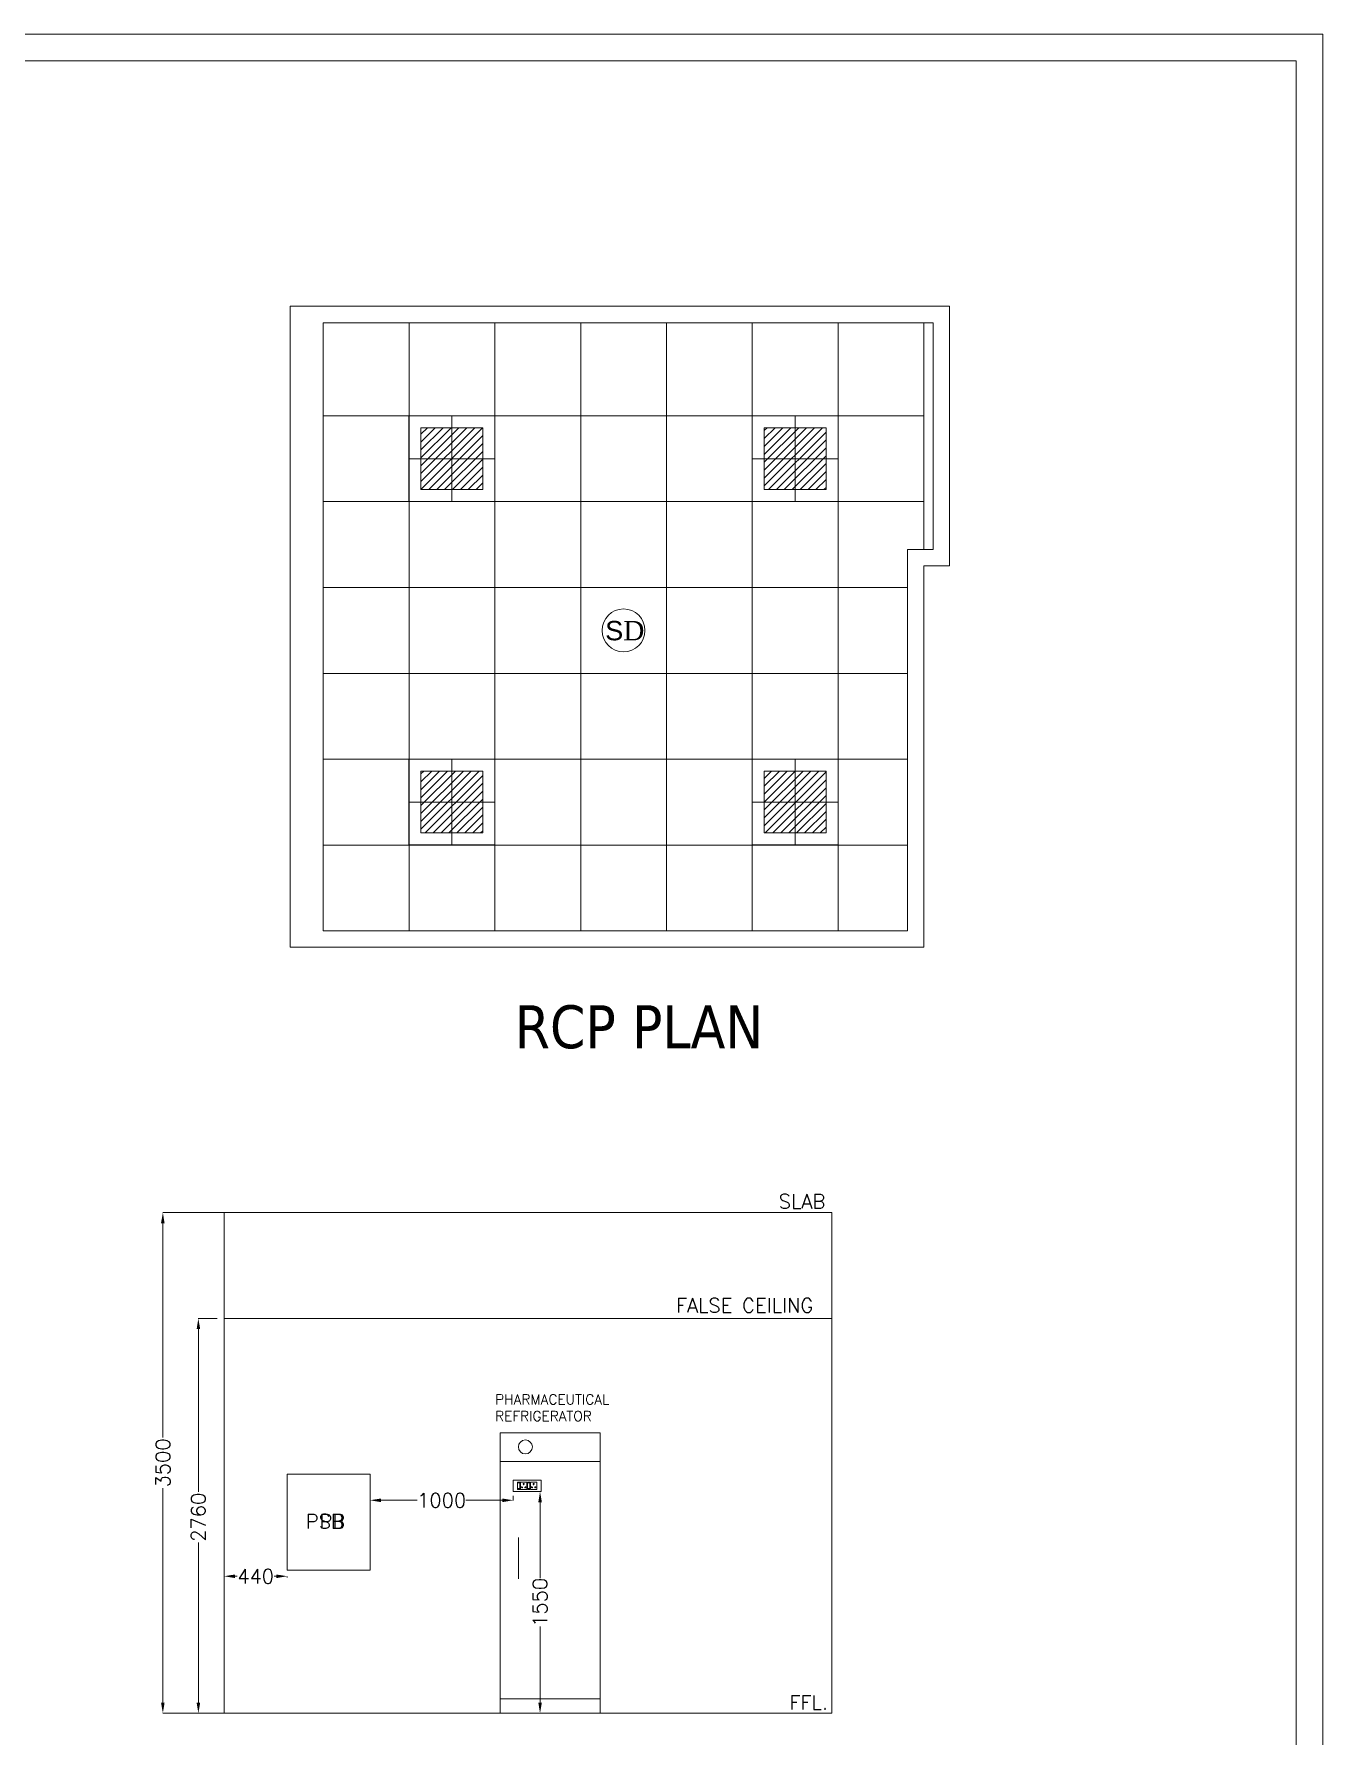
# Model space of a CAD drawing. Extents: x 3552052 to 4102982, y -707811 to -630695.
# Drawn here: x 3993269 to 4002281, y -693012 to -681115 of the extents above; entities that cross this region are included whole.
import ezdxf

# ---------------------------------------------------------------- set-up
doc = ezdxf.new("R2010")
doc.units = 0
doc.header["$LTSCALE"] = 6
doc.header["$MEASUREMENT"] = 0
doc.layers.get('0').update_dxf_attribs({"linetype": 'CONTINUOUS', "lineweight": 0})
doc.layers.get('Defpoints').update_dxf_attribs({"linetype": 'CONTINUOUS', "lineweight": 0})
for name, color, linetype, lineweight in [('ELE-2NOS OF 6-16 RAW POWER SOCKET', 1, 'CONTINUOUS', 0), ('ELE-4M UPS P.SB', 3, 'CONTINUOUS', 0), ('ELE-SOCKET NMBERING', 7, 'CONTINUOUS', 9), ('EQP', 6, 'CONTINUOUS', 0), ('FA-BELOW SMOKE DERECTOR', 1, 'CONTINUOUS', 0), ('MEP_HVAC_RA_DUCT', 1, 'CONTINUOUS', 0), ('MEP_HVAC_TEXT', 7, 'CONTINUOUS', 0), ('WALL', 8, 'CONTINUOUS', 0)]:
    doc.layers.add(name, color=color, linetype=linetype, lineweight=lineweight)
doc.layers.add('ELE-42W EMERGENCY DOWN LIGHT', color=7, linetype='CONTINUOUS', lineweight=0, true_color=0x608ec6)
doc.styles.add('Annotation', font='tahoma.ttf')
doc.styles.add('PDF Times New Roman', font='times.ttf')
doc.styles.add('ROMANS', font='romans.shx')
doc.styles.get("Standard").update_dxf_attribs({"font": 'SIMPLEX'})
doc.dimstyles.new('AEPL1', dxfattribs={"dimtxt": 100, "dimasz": 75, "dimexe": 1.25, "dimexo": 50, "dimtad": 0, "dimdec": 0, "dimtxsty": 'ROMANS', "dimcen": 2.5, "dimclrd": 7, "dimclre": 7, "dimadec": 0, "dimazin": 0, "dimtfac": 1, "dimtdec": 0, "dimtmove": 0, "dimatfit": 3, "dimfxl": 1, "dimlwd": 0, "dimlwe": 0, "dimarcsym": 0})

# ---------------------------------------------------------------- blocks, each defined once
blk = doc.blocks.new('GGG')
at = {"layer": 'ELE-4M UPS P.SB', "color": 8, "linetype": 'ByBlock'}
for p, q in [((3563286, -677232), (3563286, -672983)), ((3563886, -677232), (3563886, -672983)), ((3564486, -677232), (3564486, -672983)), ((3565086, -677232), (3565086, -672983)), ((3565686, -677232), (3565686, -672983)), ((3566286, -677232), (3566286, -672983)), ((3566886, -674567), (3566886, -672983)), ((3562686, -673632), (3566886, -673632)), ((3562686, -674232), (3566886, -674232)), ((3562686, -674832), (3566771, -674832)), ((3562686, -675432), (3566771, -675432)), ((3562686, -676032), (3566771, -676032)), ((3562686, -676632), (3566771, -676632))]:
    blk.add_line(p, q, dxfattribs=at)
for points in [[(3562686, -672983), (3562686, -677232), (3566771, -677232), (3566771, -674567), (3566886, -674567)], [(3566886, -672983), (3562686, -672983)]]:
    blk.add_lwpolyline(points, dxfattribs=at)
blk = doc.blocks.new('54W EME')
at = {"layer": 'ELE-42W EMERGENCY DOWN LIGHT'}
h = blk.add_hatch(dxfattribs=at)
h.set_pattern_fill('ANSI31', color=8, scale=312.5, style=0)
h.paths.add_polyline_path([(-216, -216), (-216, 216), (216, 216), (216, -216)])
for p, q in [((0, 300), (0, -300)), ((-300, 0), (300, 0))]:
    blk.add_line(p, q, dxfattribs=at)
for points in [[(-300, -300), (-300, 300), (300, 300), (300, -300)], [(-216, -216), (-216, 216), (216, 216), (216, -216)]]:
    blk.add_lwpolyline(points, close=True, dxfattribs=at)
blk = doc.blocks.new('SMOKE DETECTOR')
at = {"layer": 'FA-BELOW SMOKE DERECTOR', "color": 7}
blk.add_circle((931029, -118294), 166, dxfattribs=at)
at = {"layer": 'FA-BELOW SMOKE DERECTOR', "insert": (930887, -118373), "char_height": 150, "attachment_point": 7, "style": 'PDF Times New Roman'}
blk.add_mtext('{\\fArial|b0|i0|c0|p34;S}D', dxfattribs=at)
blk = doc.blocks.new('*D543')
at = {"layer": 'Defpoints', "color": 0, "linetype": 'ByBlock', "transparency": 16777216}
for p in [(3994418, -690093), (3994599, -690093), (3994798, -692853)]:
    blk.add_point(p, dxfattribs=at)
at = {"layer": 'ELE-4M UPS P.SB', "color": 7, "linetype": 'ByBlock', "lineweight": 0, "transparency": 16777216}
for p, q in [((3994549, -690093), (3994417, -690093)), ((3994418, -690168), (3994418, -691306)), ((3994418, -692778), (3994418, -691659)), ((3994748, -692853), (3994417, -692853))]:
    blk.add_line(p, q, dxfattribs=at)
at = {"layer": 'ELE-4M UPS P.SB', "color": 7, "linetype": 'ByBlock', "transparency": 16777216}
for points in [[(3994406, -690168), (3994431, -690168), (3994418, -690093)], [(3994406, -692778), (3994431, -692778), (3994418, -692853)]]:
    blk.add_solid(points, dxfattribs=at)
at = {"layer": 'ELE-4M UPS P.SB', "color": 0, "linetype": 'ByBlock', "transparency": 16777216, "insert": (3994418, -691483), "char_height": 100, "attachment_point": 5, "rotation": 90, "style": 'ROMANS'}
blk.add_mtext('2760', dxfattribs=at)
blk = doc.blocks.new('*D544')
at = {"layer": 'Defpoints', "color": 0, "linetype": 'ByBlock', "transparency": 16777216}
for p in [(3994170, -689353), (3994844, -689353), (3994798, -692853)]:
    blk.add_point(p, dxfattribs=at)
at = {"layer": 'ELE-4M UPS P.SB', "color": 7, "linetype": 'ByBlock', "lineweight": 0, "transparency": 16777216}
for p, q in [((3994794, -689353), (3994169, -689353)), ((3994170, -689428), (3994170, -690926)), ((3994170, -692778), (3994170, -691279)), ((3994748, -692853), (3994169, -692853))]:
    blk.add_line(p, q, dxfattribs=at)
at = {"layer": 'ELE-4M UPS P.SB', "color": 7, "linetype": 'ByBlock', "transparency": 16777216}
for points in [[(3994157, -689428), (3994182, -689428), (3994170, -689353)], [(3994157, -692778), (3994182, -692778), (3994170, -692853)]]:
    blk.add_solid(points, dxfattribs=at)
at = {"layer": 'ELE-4M UPS P.SB', "color": 0, "linetype": 'ByBlock', "transparency": 16777216, "insert": (3994170, -691103), "char_height": 100, "attachment_point": 5, "rotation": 90, "style": 'ROMANS'}
blk.add_mtext('3500', dxfattribs=at)
blk = doc.blocks.new('RTUH 6U')
at = {"layer": 'ELE-2NOS OF 6-16 RAW POWER SOCKET', "color": 30, "lineweight": 0, "ltscale": 300}
for p, q in [((-312, -26), (-227, -26)), ((-312, -124), (-312, -26)), ((-227, -124), (-312, -124)), ((-227, -26), (-227, -124)), ((-187, -26), (-221, -26)), ((-221, -26), (-221, -124)), ((-187, -124), (-221, -124)), ((-221, -124), (-187, -124)), ((-190, -37), (-218, -37)), ((-218, -37), (-218, -113)), ((-190, -40), (-218, -40)), ((-218, -113), (-190, -113)), ((-190, -113), (-190, -37)), ((-187, -124), (-187, -26)), ((-187, -124), (-187, -26)), ((-181, -124), (-181, -26)), ((-181, -26), (-96, -26)), ((-96, -124), (-181, -124)), ((-96, -26), (-96, -124)), ((-57, -26), (-91, -26)), ((-91, -26), (-91, -124)), ((-57, -124), (-91, -124)), ((-91, -124), (-57, -124)), ((-60, -37), (-88, -37)), ((-88, -37), (-88, -113)), ((-60, -40), (-88, -40)), ((-88, -113), (-60, -113)), ((-60, -113), (-60, -37)), ((-57, -124), (-57, -26)), ((-57, -124), (-57, -26))]:
    blk.add_line(p, q, dxfattribs=at)
blk.add_lwpolyline([(0, 0), (-368, 0), (-368, -150), (0, -150)], close=True, dxfattribs=at)
for centre, radius, start, end in [((-293, -56), 5.7, 87.49, 354.7311), ((-289, -52), 4.6, 284.9049, 157.3162), ((-269, -99), 6.62, 127.1584, 52.8416), ((-269, -92), 4.22, 341.4031, 198.5969), ((-249, -52), 4.6, 22.6838, 255.0951), ((-245, -56), 5.7, 185.2689, 92.51), ((-163, -56), 5.7, 87.49, 354.7311), ((-159, -52), 4.6, 284.9049, 157.3162), ((-139, -99), 6.62, 127.1584, 52.8416), ((-139, -92), 4.22, 341.4031, 198.5969), ((-119, -52), 4.6, 22.6838, 255.0951), ((-115, -56), 5.7, 185.2689, 92.51)]:
    blk.add_arc(centre, radius, start, end, dxfattribs=at)
blk = doc.blocks.new('*D545')
at = {"layer": 'Defpoints', "color": 0, "linetype": 'ByBlock', "transparency": 16777216}
for p in [(3994599, -691853), (3995039, -691853), (3994599, -691895)]:
    blk.add_point(p, dxfattribs=at)
at = {"layer": 'ELE-4M UPS P.SB', "color": 7, "linetype": 'ByBlock', "lineweight": 0, "transparency": 16777216}
for p, q in [((3994599, -691903), (3994599, -691897)), ((3994674, -691895), (3994689, -691895)), ((3994964, -691895), (3994948, -691895)), ((3995039, -691903), (3995039, -691897))]:
    blk.add_line(p, q, dxfattribs=at)
at = {"layer": 'ELE-4M UPS P.SB', "color": 7, "linetype": 'ByBlock', "transparency": 16777216}
for points in [[(3994674, -691883), (3994674, -691908), (3994599, -691895)], [(3994964, -691883), (3994964, -691908), (3995039, -691895)]]:
    blk.add_solid(points, dxfattribs=at)
at = {"layer": 'ELE-4M UPS P.SB', "color": 0, "linetype": 'ByBlock', "transparency": 16777216, "insert": (3994819, -691895), "char_height": 100, "attachment_point": 5, "style": 'ROMANS'}
blk.add_mtext('440', dxfattribs=at)
blk = doc.blocks.new('*D546')
at = {"layer": 'Defpoints', "color": 0, "linetype": 'ByBlock', "transparency": 16777216}
for p in [(3995619, -691283), (3996619, -691283), (3996619, -691364)]:
    blk.add_point(p, dxfattribs=at)
at = {"layer": 'ELE-4M UPS P.SB', "color": 7, "linetype": 'ByBlock', "lineweight": 0, "transparency": 16777216}
for p, q in [((3995619, -691333), (3995619, -691366)), ((3995694, -691364), (3995949, -691364)), ((3996544, -691364), (3996288, -691364)), ((3996619, -691333), (3996619, -691366))]:
    blk.add_line(p, q, dxfattribs=at)
at = {"layer": 'ELE-4M UPS P.SB', "color": 7, "linetype": 'ByBlock', "transparency": 16777216}
for points in [[(3995694, -691352), (3995694, -691377), (3995619, -691364)], [(3996544, -691352), (3996544, -691377), (3996619, -691364)]]:
    blk.add_solid(points, dxfattribs=at)
at = {"layer": 'ELE-4M UPS P.SB', "color": 0, "linetype": 'ByBlock', "transparency": 16777216, "insert": (3996119, -691364), "char_height": 100, "attachment_point": 5, "style": 'ROMANS'}
blk.add_mtext('1000', dxfattribs=at)
blk = doc.blocks.new('*D547')
at = {"layer": 'Defpoints', "color": 0, "linetype": 'ByBlock', "transparency": 16777216}
for p in [(3996754, -691303), (3996754, -692853), (3996807, -692853)]:
    blk.add_point(p, dxfattribs=at)
at = {"layer": 'ELE-4M UPS P.SB', "color": 7, "linetype": 'ByBlock', "lineweight": 0, "transparency": 16777216}
for p, q in [((3996804, -691303), (3996809, -691303)), ((3996807, -691378), (3996807, -691908)), ((3996807, -692778), (3996807, -692247)), ((3996804, -692853), (3996809, -692853))]:
    blk.add_line(p, q, dxfattribs=at)
at = {"layer": 'ELE-4M UPS P.SB', "color": 7, "linetype": 'ByBlock', "transparency": 16777216}
for points in [[(3996795, -691378), (3996820, -691378), (3996807, -691303)], [(3996795, -692778), (3996820, -692778), (3996807, -692853)]]:
    blk.add_solid(points, dxfattribs=at)
at = {"layer": 'ELE-4M UPS P.SB', "color": 0, "linetype": 'ByBlock', "transparency": 16777216, "insert": (3996807, -692078), "char_height": 100, "attachment_point": 5, "rotation": 90, "style": 'ROMANS'}
blk.add_mtext('1550', dxfattribs=at)

msp = doc.modelspace()

# ---------------------------------------------------------------- linework, layer by layer
for points in [[(4002281.1, -681115.5), (4002281.1, -704834), (3984257.3, -704834), (3984257.3, -681115.5)], [(4002094.3, -681302.2), (4002094.3, -704647.2), (3984444.1, -704647.2), (3984444.1, -681302.2)]]:
    msp.add_lwpolyline(points, close=True)
at = {"layer": 'ELE-4M UPS P.SB', "color": 1, "linetype": 'ByBlock'}
msp.add_lwpolyline([(3995038.5, -691182.6), (3995618.5, -691182.6), (3995618.5, -691852.6), (3995038.5, -691852.6)], close=True, dxfattribs=at)
msp.add_lwpolyline([(3995038.5, -691182.6), (3995618.5, -691182.6), (3995618.5, -691852.6), (3995038.5, -691852.6)], close=True, dxfattribs=at)
at = {"layer": 'EQP', "linetype": 'ByBlock'}
for p, q in [((3997227.5, -690892.6), (3996527.5, -690892.6)), ((3996527.5, -690892.6), (3996527.5, -692852.6)), ((3996527.5, -690892.6), (3996527.5, -691092.6)), ((3997227.5, -692852.6), (3997227.5, -690892.6)), ((3996527.5, -691092.6), (3997227.5, -691092.6)), ((3996655.9, -691623.7), (3996655.9, -691914.4)), ((3996527.5, -692852.6), (3996527.5, -692752.6)), ((3996527.5, -692752.6), (3997227.5, -692752.6)), ((3998847.5, -692852.6), (3997227.5, -692852.6))]:
    msp.add_line(p, q, dxfattribs=at)
msp.add_circle((3996704.5, -690991.4), 48.7, dxfattribs=at)
at = {"layer": 'MEP_HVAC_RA_DUCT', "color": 8, "linetype": 'ByBlock'}
for p, q in [((3994598.5, -689352.6), (3994598.5, -692852.6)), ((3998847.5, -689352.6), (3998847.5, -692852.6))]:
    msp.add_line(p, q, dxfattribs=at)
for points in [[(3998847.5, -689352.6), (3994598.5, -689352.6)], [(3996908.5, -690092.6), (3994598.5, -690092.6)], [(3998847.5, -690092.6), (3996908.5, -690092.6)], [(3998847.5, -692852.6), (3994598.5, -692852.6)]]:
    msp.add_lwpolyline(points, dxfattribs=at)
at = {"layer": 'WALL', "color": 8, "linetype": 'ByBlock'}
for p, q in [((3995060.7, -683018.6), (3995060.7, -687498.6)), ((3998175.7, -683018.6), (3995060.7, -683018.6)), ((3999670.7, -683018.6, 101230.8), (3998175.7, -683018.6)), ((3999670.7, -683618.6, 101230.8), (3999670.7, -683018.6, 101230.8)), ((3997175.7, -683134.6), (3995290.7, -683134.6)), ((3999555.7, -683134.6), (3998175.7, -683134.6)), ((3999555.7, -684718.6, -101230.8), (3999555.7, -683134.6, -101230.8)), ((3999555.7, -683618.6), (3999555.7, -683134.6)), ((3999670.7, -684718.6), (3999670.7, -683618.6, 101230.8)), ((3999375.7, -687383.6), (3999375.7, -684718.6)), ((3999555.7, -684718.6, -101230.8), (3999490.7, -684718.6)), ((3999670.7, -684833.6), (3999670.7, -684660.7)), ((3999490.7, -687498.6), (3999490.7, -684833.6)), ((3999490.7, -684833.6), (3999670.7, -684833.6))]:
    msp.add_line(p, q, dxfattribs=at)
at = {"layer": 'WALL', "color": 8, "lineweight": 0}
for p, q in [((3995810.7, -687383.6), (3997770.7, -687383.6)), ((3999260.7, -687383.6), (3999375.7, -687383.6)), ((3995060.7, -687498.6), (3999260.7, -687498.6)), ((3999260.7, -687498.6), (3999490.7, -687498.6))]:
    msp.add_line(p, q, dxfattribs=at)

# ---------------------------------------------------------------- block references
at = {"layer": 'ELE-2NOS OF 6-16 RAW POWER SOCKET', "color": 3, "linetype": 'ByBlock', "xscale": 0.5333333333336726, "yscale": 0.5333333333336726, "zscale": 0.5333333333336726, "rotation": 179.9999999999999}
msp.add_blockref('RTUH 6U', (3996618.5, -691302.6), dxfattribs=at)
at = {"layer": 'ELE-42W EMERGENCY DOWN LIGHT', "linetype": 'ByBlock'}
for p in [(3996190.7, -684083.6), (3998590.7, -684083.6), (3996190.7, -686483.6), (3998590.7, -686483.6)]:
    msp.add_blockref('54W EME', p, dxfattribs=at)
at = {"layer": 'ELE-4M UPS P.SB', "color": 0, "linetype": 'ByBlock'}
msp.add_blockref('GGG', (432605.2, -10152), dxfattribs=at)
at = {"layer": 'FA-BELOW SMOKE DERECTOR', "color": 6, "xscale": 0.9035551315104862, "yscale": 0.9035551315104862, "zscale": 0.9035551315104862}
msp.add_blockref('SMOKE DETECTOR', (3156154.9, -578398.6), dxfattribs=at)

# ---------------------------------------------------------------- texts
at = {"insert": (3999328.5, -687904.4), "char_height": 300, "width": 2697.906, "attachment_point": 3, "style": 'Annotation'}
msp.add_mtext('\\pxql;RCP PLAN', dxfattribs=at)
at = {"layer": 'ELE-SOCKET NMBERING', "color": 0, "char_height": 100.004, "width": 2358.602, "attachment_point": 1, "style": 'Annotation'}
for s, insert in [('{\\Fromans|c0;SLAB}', (3998475.4, -689225.2)), ('{\\Fromans|c0;FALSE CEILING }', (3997757.2, -689952.5)), ('{\\Fromans|c0;PSB}', (3995168.9, -691462.2)), ('{\\Fromans|c0;PB}', (3995264.1, -691462.2)), ('{\\Fromans|c0;FFL.}', (3998550.6, -692727.6))]:
    msp.add_mtext(s, dxfattribs=dict(at, insert=insert))
at = {"layer": 'MEP_HVAC_TEXT', "linetype": 'ByBlock', "insert": (3996493.7, -690624), "char_height": 70, "attachment_point": 1}
msp.add_mtext_dynamic_manual_height_columns('PHARMACEUTICAL \\PREFRIGERATOR', width=1426.132, gutter_width=10, heights=[0], dxfattribs=at)

# ---------------------------------------------------------------- dimensions: what is measured, and where the dimension line sits
at = {"layer": 'ELE-4M UPS P.SB', "color": 0, "linetype": 'ByBlock'}
for base, p2, picture, middle in [((3994169.8, -689352.6), (3994844.4, -689352.6), '*D544', (3994169.8, -691102.6)), ((3994418.3, -690092.6), (3994598.5, -690092.6), '*D543', (3994418.3, -691482.6))]:
    dim = msp.add_linear_dim(base=base, p1=(3994798, -692852.6), p2=p2, angle=90, dimstyle='AEPL1', dxfattribs=at)
    dim.commit()
    dim.dimension.update_dxf_attribs({"geometry": picture, "text_midpoint": middle, "dimtype": 160})
for base, p1, p2, picture, middle in [((3996618.5, -691364.4), (3995618.5, -691282.6), (3996618.5, -691282.6), '*D546', (3996118.5, -691364.4)), ((3994598.5, -691895.3), (3995038.5, -691852.6), (3994598.5, -691852.6), '*D545', (3994818.5, -691895.3))]:
    dim = msp.add_linear_dim(base=base, p1=p1, p2=p2, dimstyle='AEPL1', dxfattribs=at)
    dim.commit()
    dim.dimension.update_dxf_attribs({"geometry": picture, "text_midpoint": middle})
dim = msp.add_linear_dim(base=(3996807.3, -692852.6), p1=(3996754, -691302.6), p2=(3996754, -692852.6), angle=90, dimstyle='AEPL1', dxfattribs=at)
dim.commit()
dim.dimension.update_dxf_attribs({"geometry": '*D547', "text_midpoint": (3996807.3, -692077.6)})

doc.saveas('drawing.dxf')
